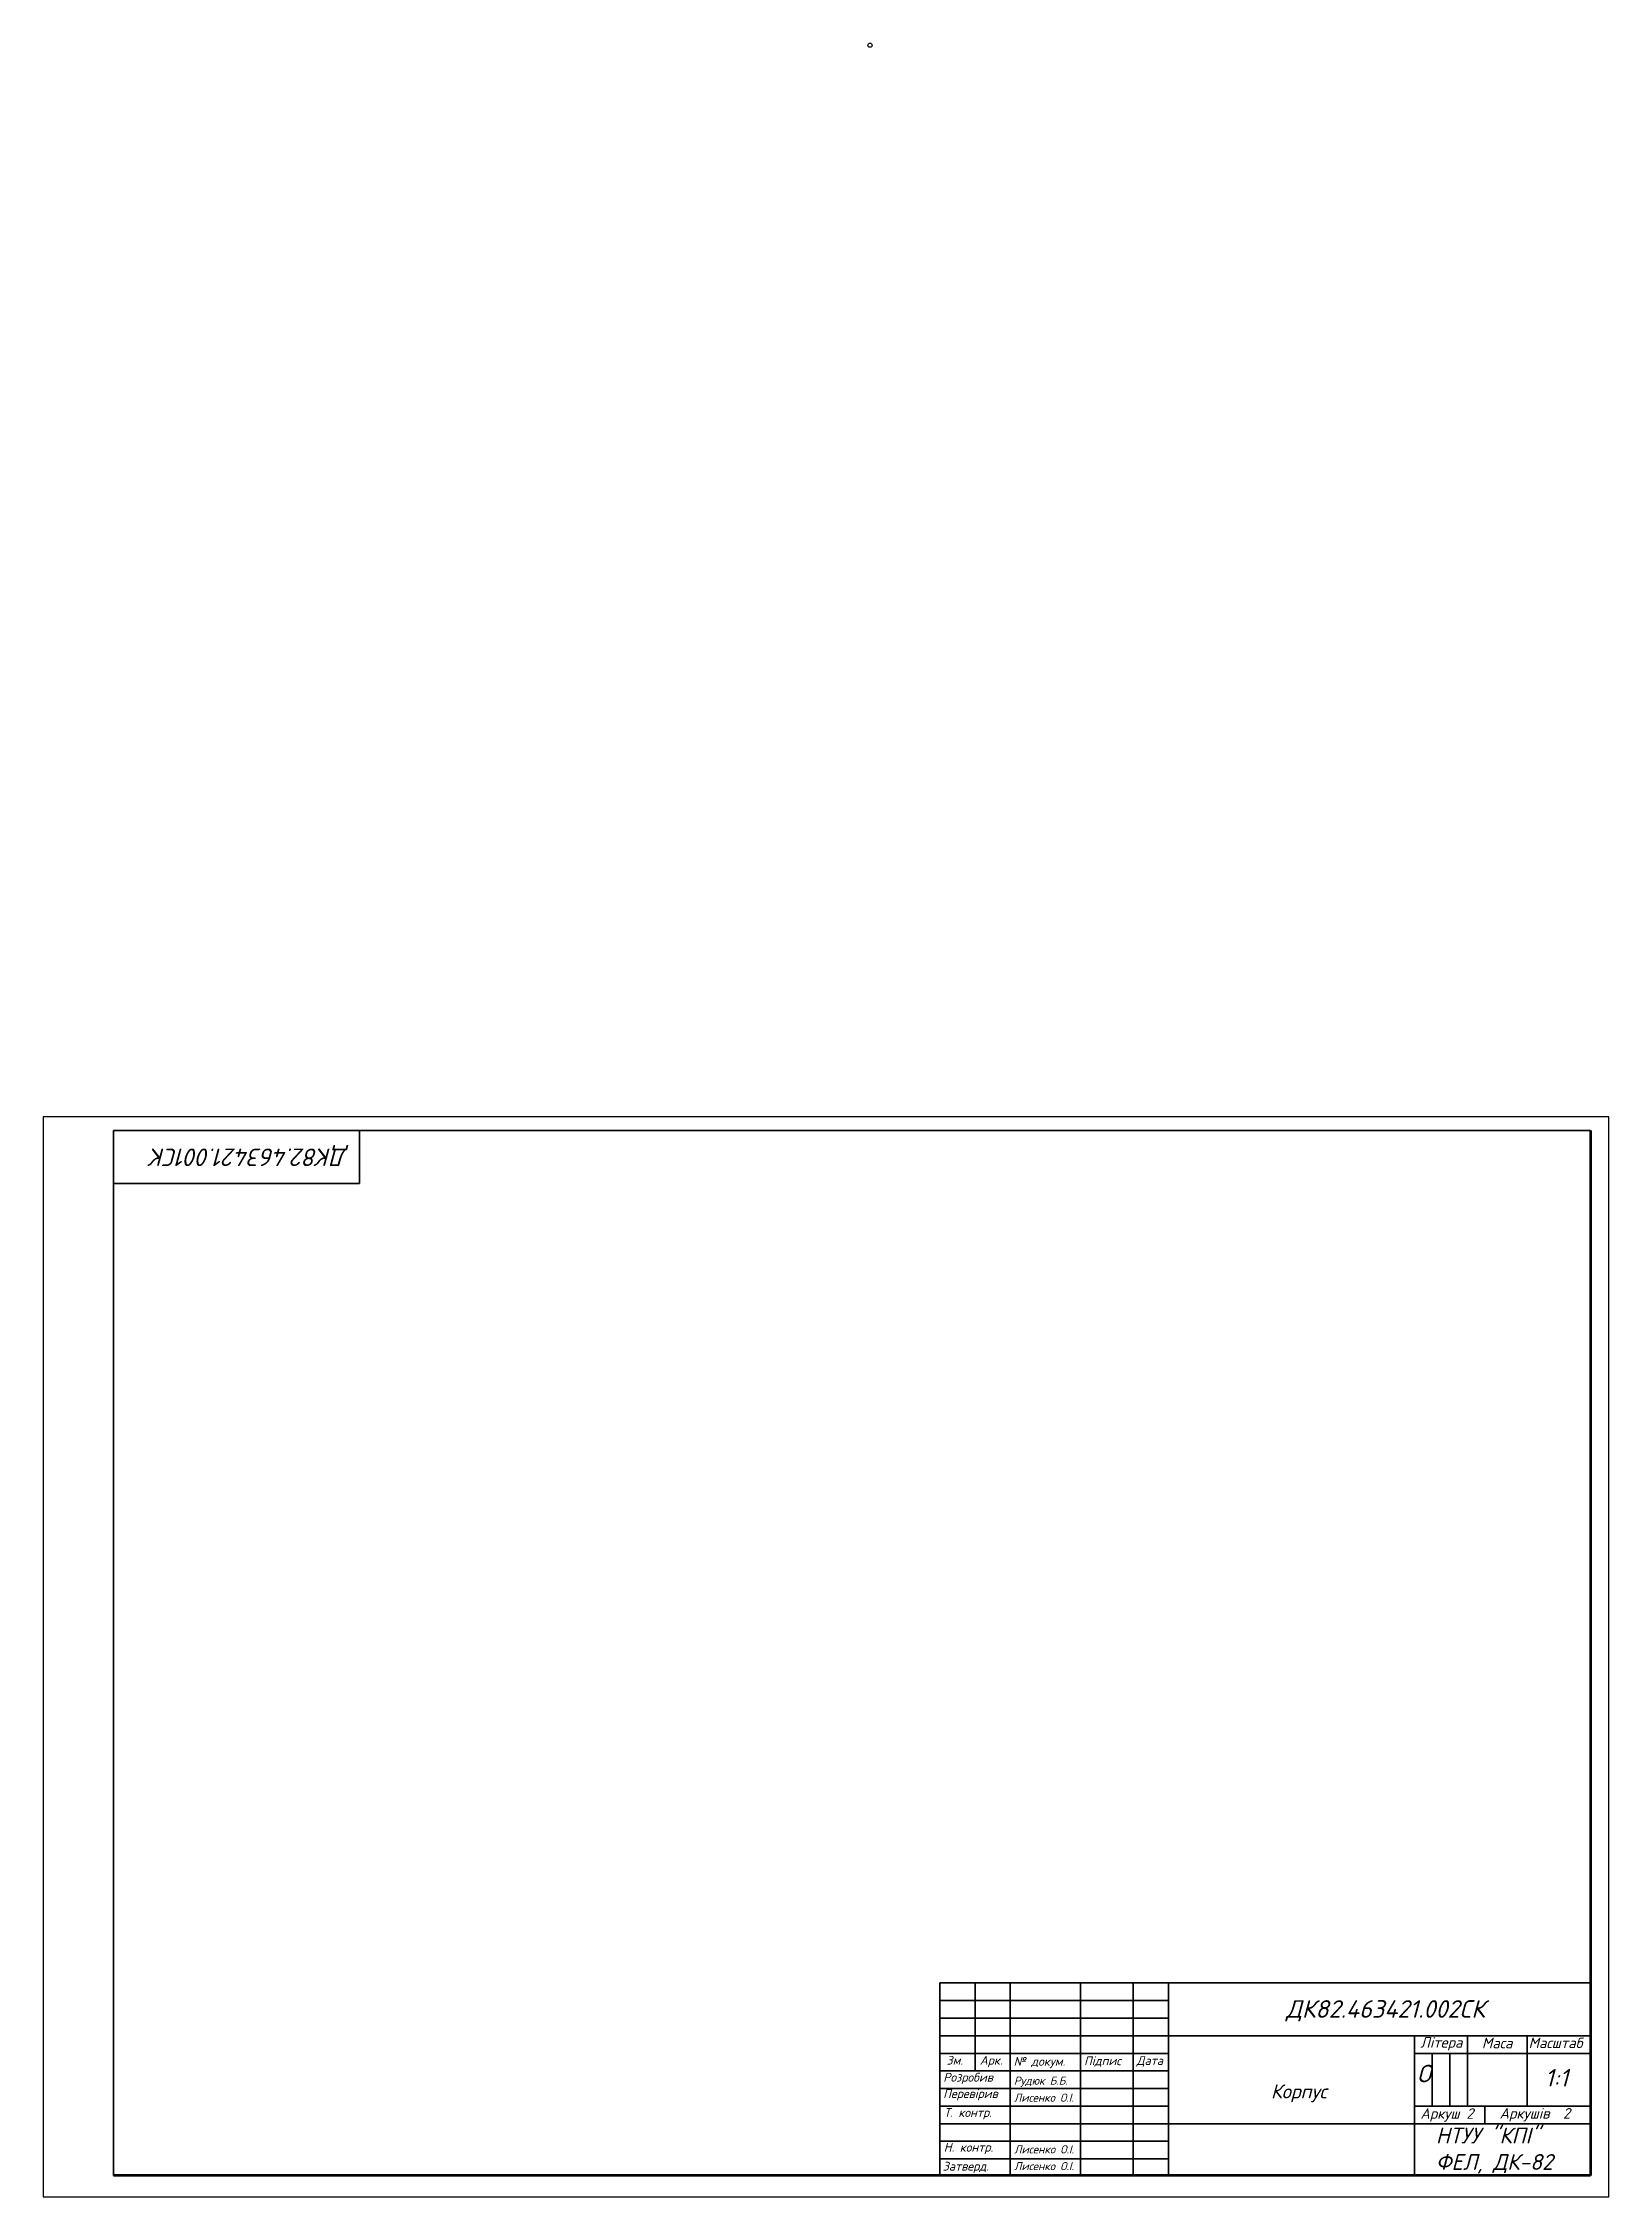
# Model space of a CAD drawing. Header units: millimetres. Extents: x 5080 to 5525, y 1276 to 1889.
import ezdxf

# ---------------------------------------------------------------- set-up
doc = ezdxf.new("R2010")
doc.units = ezdxf.units.MM
doc.layers.add('Основная', color=7, linetype='Continuous', lineweight=70)
doc.layers.add('схема', color=7, linetype='Continuous', lineweight=35)
doc.styles.add('стиль1', font='isocpeui.ttf')

msp = doc.modelspace()

# ---------------------------------------------------------------- linework, layer by layer
at = {"elevation": 111.22}
msp.add_lwpolyline([(5079.5, 1578.45), (5079.5, 1276.45), (5519.5, 1276.45), (5524.74, 1276.45), (5524.74, 1583.45), (5099.5, 1583.45), (5079.5, 1583.45)], close=True, dxfattribs=at)
msp.add_circle((5314.64, 1888.07, 200.53), 0.6)
at = {"layer": 'Основная', "ltscale": 10}
for p, q in [((5519.5, 1579.54, 111.22), (5519.5, 1282.54, 111.22)), ((5519.5, 1282.54, 111.22), (5099.5, 1282.54, 111.22))]:
    msp.add_line(p, q, dxfattribs=at)
at = {"layer": 'схема'}
for p, q in [((5519.5, 1579.54, 111.22), (5099.5, 1579.54, 111.22)), ((5099.5, 1579.54, 111.22), (5099.5, 1282.54, 111.22)), ((5099.5, 1579.54, 111.22), (5099.5, 1564.54, 111.22)), ((5169.5, 1564.54, 111.22), (5169.5, 1579.54, 111.22)), ((5099.5, 1564.54, 111.22), (5169.5, 1564.54, 111.22)), ((5334.5, 1282.54, 111.22), (5334.5, 1337.26, 111.22)), ((5334.5, 1337.26, 111.22), (5519.5, 1337.26, 111.22)), ((5334.5, 1337.26, 111.22), (5334.5, 1282.54, 111.22)), ((5334.5, 1312.54, 111.22), (5334.5, 1337.26, 111.22)), ((5344.5, 1337.26, 111.22), (5344.5, 1312.54, 111.22)), ((5344.5, 1337.26, 111.22), (5344.5, 1312.26, 111.22)), ((5354.5, 1282.54, 111.22), (5354.5, 1337.26, 111.22)), ((5374.5, 1337.26, 111.22), (5374.5, 1282.54, 111.22)), ((5389.5, 1337.26, 111.22), (5389.5, 1282.54, 111.22)), ((5399.5, 1337.26, 111.22), (5399.5, 1282.26, 111.22)), ((5399.5, 1282.54, 111.22), (5399.5, 1337.26, 111.22)), ((5519.5, 1282.54, 111.22), (5519.5, 1337.54, 111.22)), ((5519.5, 1322.54, 111.22), (5519.5, 1337.54, 111.22)), ((5519.5, 1337.26, 111.22), (5519.5, 1282.54, 111.22)), ((5399.5, 1332.26, 111.22), (5334.5, 1332.26, 111.22)), ((5334.5, 1327.26, 111.22), (5399.5, 1327.26, 111.22)), ((5334.5, 1322.54, 111.22), (5334.5, 1312.54, 111.22)), ((5519.5, 1322.54, 111.22), (5519.5, 1317.54, 111.22)), ((5399.5, 1322.26, 111.22), (5334.5, 1322.26, 111.22)), ((5334.5, 1317.26, 111.22), (5399.5, 1317.26, 111.22)), ((5399.5, 1322.26, 111.22), (5519.5, 1322.26, 111.22)), ((5399.5, 1322.26, 111.22), (5519.5, 1322.26, 111.22)), ((5469.5, 1322.26, 111.22), (5469.5, 1282.54, 111.22)), ((5469.5, 1317.54, 111.22), (5469.5, 1322.26, 111.22)), ((5469.5, 1302.54, 111.22), (5469.5, 1322.26, 111.22)), ((5469.5, 1317.54, 111.22), (5469.5, 1302.54, 111.22)), ((5469.5, 1317.26, 111.22), (5519.5, 1317.26, 111.22)), ((5474.5, 1317.26, 111.22), (5474.5, 1302.26, 111.22)), ((5474.5, 1317.26, 111.22), (5474.5, 1302.54, 111.22)), ((5479.5, 1317.26, 111.22), (5479.5, 1302.26, 111.22)), ((5479.5, 1317.26, 111.22), (5479.5, 1302.54, 111.22)), ((5484.5, 1322.26, 111.22), (5484.5, 1302.26, 111.22)), ((5484.5, 1322.26, 111.22), (5484.5, 1317.54, 111.22)), ((5484.5, 1317.54, 111.22), (5484.5, 1302.54, 111.22)), ((5501.5, 1322.26, 111.22), (5501.5, 1302.26, 111.22)), ((5501.5, 1322.26, 111.22), (5501.5, 1302.54, 111.22)), ((5334.5, 1307.54, 111.22), (5334.5, 1312.54, 111.22)), ((5399.5, 1312.26, 111.22), (5334.5, 1312.26, 111.22)), ((5399.5, 1312.54, 111.22), (5399.5, 1307.54, 111.22)), ((5334.5, 1307.26, 111.22), (5399.5, 1307.26, 111.22)), ((5399.5, 1302.26, 111.22), (5334.5, 1302.26, 111.22)), ((5469.5, 1302.54, 111.22), (5469.5, 1297.54, 111.22)), ((5519.5, 1302.26, 111.22), (5469.5, 1302.26, 111.22)), ((5489.5, 1302.26, 111.22), (5489.5, 1297.26, 111.22)), ((5489.5, 1297.54, 111.22), (5489.5, 1302.26, 111.22)), ((5519.5, 1302.54, 111.22), (5519.5, 1297.54, 111.22)), ((5334.5, 1297.26, 111.22), (5399.5, 1297.26, 111.22)), ((5399.5, 1292.26, 111.22), (5334.5, 1292.26, 111.22)), ((5399.5, 1282.54, 111.22), (5399.5, 1297.54, 111.22)), ((5519.5, 1297.26, 111.22), (5399.5, 1297.26, 111.22)), ((5469.5, 1297.54, 111.22), (5469.5, 1282.54, 111.22)), ((5334.5, 1287.26, 111.22), (5399.5, 1287.26, 111.22)), ((5334.5, 1282.54, 111.22), (5519.5, 1282.54, 111.22)), ((5374.5, 1282.54, 111.22), (5354.5, 1282.54, 111.22)), ((5389.5, 1282.54, 111.22), (5399.5, 1282.54, 111.22)), ((5469.5, 1282.54, 111.22), (5399.5, 1282.54, 111.22))]:
    msp.add_line(p, q, dxfattribs=at)

# ---------------------------------------------------------------- texts
at = {"layer": 'схема', "lineweight": 80, "insert": (5166.07, 1569.46, 111.22), "char_height": 5, "attachment_point": 1, "rotation": 180, "style": 'стиль1'}
msp.add_mtext_dynamic_manual_height_columns('ДК82.463421.001СК', width=81.8678, gutter_width=12.5, heights=[0], dxfattribs=at)
at = {"layer": 'схема', "lineweight": 80, "insert": (5432.92, 1332.38, 111.22), "char_height": 5, "attachment_point": 1, "style": 'стиль1'}
msp.add_mtext_dynamic_manual_height_columns('ДК82.463421.002СК', width=81.8678, gutter_width=12.5, heights=[0], dxfattribs=at)
at = {"layer": 'схема', "color": 0, "lineweight": 80, "attachment_point": 1, "style": 'стиль1'}
for s, width, insert, char_height in [('Зм.', 8.2595, (5336.37, 1316.54, 111.22), 2.5), ('Арк.', 8.2595, (5345.86, 1316.54, 111.22), 2.5), ('Підпис', 8.2595, (5375.49, 1316.39, 111.22), 2.5), ('Дата', 8.2595, (5390.43, 1316.46, 111.22), 2.5), ('Літера', 13.3473, (5471.11, 1321.88, 111.22), 3), ('Маса', 13.3473, (5488.61, 1321.7, 111.22), 3), ('Масштаб', 13.3473, (5501.89, 1321.74, 111.22), 3), ('Розробив', 20, (5335.47, 1311.71, 111.22), 2.5), ('№ докум.', 17.1363, (5355.48, 1316.23, 111.22), 2.5), ('Перевірив', 20, (5335.45, 1307.07, 111.22), 2.5), ('Т. контр.', 20, (5335.67, 1301.69, 111.22), 2.5), ('Аркуш 2 ', 17.5119, (5471.1, 1301.65, 111.22), 3), ('Аркушів  2', 26.5442, (5493.63, 1301.72, 111.22), 3), ('Н. контр.', 20, (5335.62, 1291.82, 111.22), 2.5), ('НТУУ "КПІ"\\PФЕЛ, ДК-82', 41.2561, (5475.51, 1296.14, 111.22), 4.5), ('Затверд.', 20, (5335.3, 1286.43, 111.22), 2.5)]:
    msp.add_mtext_dynamic_manual_height_columns(s, width=width, gutter_width=12.5, heights=[0], dxfattribs=dict(at, insert=insert, char_height=char_height))
at = {"layer": 'схема', "char_height": 2.3, "attachment_point": 1, "style": 'стиль1'}
for s, insert in [('Рудюк Б.Б.', (5355.57, 1310.65, 111.22)), ('Лисенко О.І.', (5355.57, 1305.82, 111.22)), ('Лисенко О.І.', (5355.61, 1286.36, 111.22)), ('Лисенко О.І.', (5355.63, 1291.13, 111.22))]:
    msp.add_mtext(s, dxfattribs=dict(at, insert=insert))
at = {"layer": 'схема', "attachment_point": 1, "style": 'стиль1'}
for s, width, gutter_width, heights, insert, char_height in [('О', 14.6852, 15, [0], (5470.18, 1314.02, 111.22), 5), ('1:1', 14.6852, 15, [5.03], (5506.52, 1312.82, 111.22), 5), ('\\pi35;\\P\\pi26.39848;Корпус', 70, 17.5, [43.19], (5402.24, 1315.13, 111.22), 4)]:
    msp.add_mtext_dynamic_manual_height_columns(s, width=width, gutter_width=gutter_width, heights=heights, dxfattribs=dict(at, insert=insert, char_height=char_height))

doc.saveas('drawing.dxf')
